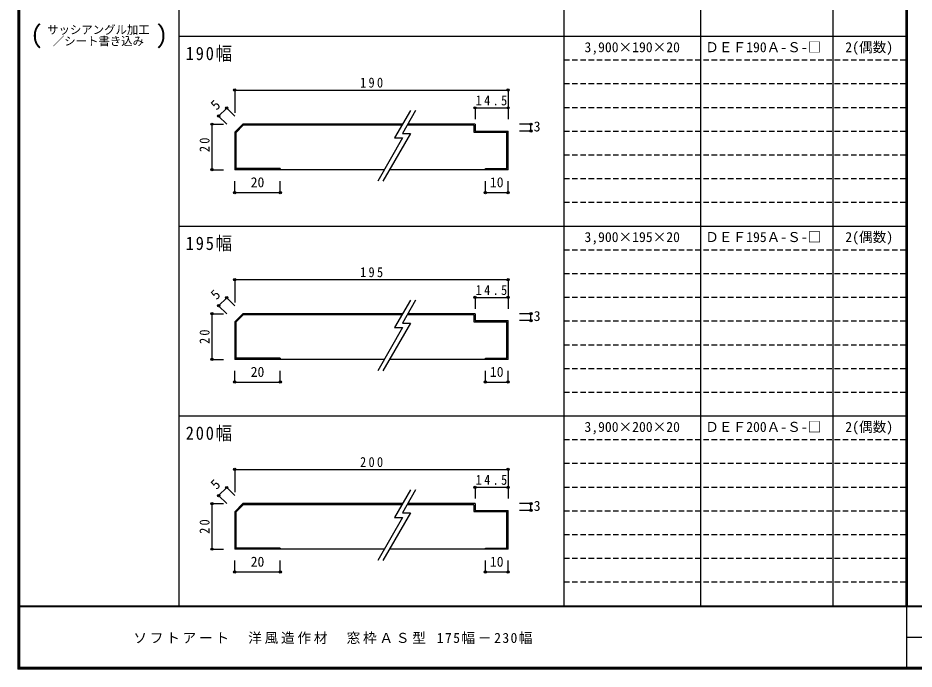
# Model space of a CAD drawing. Units: millimetres at full size, sheet at 1:2. Extents: x -400 to 380, y -287 to 278.
# Drawn here: x -400 to -6.7, y -280.3 to 5.5 of the extents above; entities that cross this region are included whole.
import ezdxf
from ezdxf.enums import TextEntityAlignment as Align

# ---------------------------------------------------------------- set-up
doc = ezdxf.new("R2010")
doc.units = ezdxf.units.MM
doc.header["$LTSCALE"] = 2
doc.header["$PDMODE"] = 32
doc.header["$PDSIZE"] = 1
doc.linetypes.add('DASHED1', pattern=[1.8, 1.2, -0.6])
for name, color, linetype in [('0-4', 3, 'Continuous'), ('0-A', 7, 'Continuous'), ('0-B', 7, 'Continuous'), ('F-1', 7, 'DASHED1'), ('F-A', 7, 'Continuous')]:
    doc.layers.add(name, color=color, linetype=linetype)
doc.styles.add('ＭＳ ゴシック', font='')
doc.styles.get('ＭＳ ゴシック').set_extended_font_data('MS Gothic')

msp = doc.modelspace()

# ---------------------------------------------------------------- linework, layer by layer
at = {"layer": '0-4'}
for p, q in [((-301.298, -41.157), (-304.833, -44.693)), ((-301.091, -41.657), (-304.333, -44.9)), ((-231.219, -41.157), (-301.298, -41.157)), ((-231.507, -41.657), (-301.091, -41.657)), ((-199.833, -41.657), (-229.198, -41.657)), ((-199.333, -41.157), (-228.909, -41.157)), ((-199.833, -41.657), (-199.833, -44.657)), ((-199.333, -41.157), (-199.333, -44.157)), ((-304.833, -44.693), (-304.833, -61.157)), ((-304.333, -44.9), (-304.333, -60.657)), ((-199.833, -44.657), (-185.333, -44.657)), ((-199.333, -44.157), (-184.833, -44.157)), ((-185.333, -60.657), (-185.333, -44.657)), ((-184.833, -61.157), (-184.833, -44.157)), ((-239.207, -61.157), (-304.833, -61.157)), ((-284.833, -60.657), (-304.333, -60.657)), ((-284.833, -60.657), (-284.833, -61.157)), ((-184.833, -61.157), (-236.897, -61.157)), ((-301.298, -124.376), (-304.833, -127.911)), ((-301.091, -124.876), (-304.333, -128.118)), ((-231.219, -124.376), (-301.298, -124.376)), ((-231.507, -124.876), (-301.091, -124.876)), ((-199.833, -124.876), (-229.198, -124.876)), ((-199.333, -124.376), (-228.909, -124.376)), ((-199.833, -124.876), (-199.833, -127.876)), ((-199.333, -124.376), (-199.333, -127.376)), ((-304.833, -127.911), (-304.833, -144.376)), ((-304.333, -128.118), (-304.333, -143.876)), ((-199.833, -127.876), (-185.333, -127.876)), ((-199.333, -127.376), (-184.833, -127.376)), ((-185.333, -143.876), (-185.333, -127.876)), ((-184.833, -144.376), (-184.833, -127.376)), ((-239.207, -144.376), (-304.833, -144.376)), ((-284.833, -143.876), (-304.333, -143.876)), ((-284.833, -143.876), (-284.833, -144.376)), ((-184.833, -144.376), (-236.897, -144.376)), ((-301.298, -207.709), (-304.833, -211.245)), ((-301.091, -208.209), (-304.333, -211.452)), ((-231.219, -207.709), (-301.298, -207.709)), ((-231.507, -208.209), (-301.091, -208.209)), ((-199.833, -208.209), (-229.198, -208.209)), ((-199.333, -207.709), (-228.909, -207.709)), ((-199.833, -208.209), (-199.833, -211.209)), ((-199.333, -207.709), (-199.333, -210.709)), ((-304.833, -211.245), (-304.833, -227.709)), ((-304.333, -211.452), (-304.333, -227.209)), ((-199.833, -211.209), (-185.333, -211.209)), ((-199.333, -210.709), (-184.833, -210.709)), ((-185.333, -227.209), (-185.333, -211.209)), ((-184.833, -227.709), (-184.833, -210.709)), ((-239.207, -227.709), (-304.833, -227.709)), ((-284.833, -227.209), (-304.333, -227.209)), ((-284.833, -227.209), (-284.833, -227.709)), ((-184.833, -227.709), (-236.897, -227.709)), ((-194.833, -227.209), (-185.333, -227.209)), ((-194.833, -227.709), (-194.833, -227.209))]:
    msp.add_line(p, q, dxfattribs=at)
for points in [[(-194.833, -61.157), (-194.833, -60.657), (-185.333, -60.657)], [(-194.833, -144.376), (-194.833, -143.876), (-185.333, -143.876)]]:
    msp.add_lwpolyline(points, dxfattribs=at)
at = {"layer": '0-A'}
for p, q in [((-227.755, -35.157), (-234.717, -47.216)), ((-225.445, -35.157), (-231.253, -45.216)), ((-227.694, -45.216), (-239.784, -66.157)), ((-231.253, -45.216), (-227.694, -45.216)), ((-231.158, -47.216), (-242.093, -66.157)), ((-234.717, -47.216), (-231.158, -47.216)), ((-227.755, -118.376), (-234.717, -130.435)), ((-225.445, -118.376), (-231.253, -128.435)), ((-227.694, -128.435), (-239.784, -149.376)), ((-231.253, -128.435), (-227.694, -128.435)), ((-231.158, -130.435), (-242.093, -149.376)), ((-234.717, -130.435), (-231.158, -130.435)), ((-227.755, -201.709), (-234.717, -213.768)), ((-225.445, -201.709), (-231.253, -211.768)), ((-227.694, -211.768), (-239.784, -232.709)), ((-231.253, -211.768), (-227.694, -211.768)), ((-231.158, -213.768), (-242.093, -232.709)), ((-234.717, -213.768), (-231.158, -213.768))]:
    msp.add_line(p, q, dxfattribs=at)
at = {"layer": '0-A', "color": 4}
for p, q in [((-304.833, -71.157), (-304.833, -66.157)), ((-284.833, -71.157), (-284.833, -66.157)), ((-194.833, -71.157), (-194.833, -66.157)), ((-184.833, -71.157), (-184.833, -66.157)), ((-304.833, -71.157), (-284.833, -71.157)), ((-194.833, -71.157), (-184.833, -71.157)), ((-304.833, -154.376), (-304.833, -149.376)), ((-284.833, -154.376), (-284.833, -149.376)), ((-194.833, -154.376), (-194.833, -149.376)), ((-184.833, -154.376), (-184.833, -149.376)), ((-304.833, -154.376), (-284.833, -154.376)), ((-194.833, -154.376), (-184.833, -154.376)), ((-304.833, -237.709), (-304.833, -232.709)), ((-284.833, -237.709), (-284.833, -232.709)), ((-194.833, -237.709), (-194.833, -232.709)), ((-184.833, -237.709), (-184.833, -232.709)), ((-304.833, -237.709), (-284.833, -237.709)), ((-194.833, -237.709), (-184.833, -237.709))]:
    msp.add_line(p, q, dxfattribs=at)
at = {"layer": '0-A'}
for p in [(-304.833, -71.157), (-284.833, -71.157), (-194.833, -71.157), (-184.833, -71.157), (-304.833, -154.376), (-284.833, -154.376), (-194.833, -154.376), (-184.833, -154.376), (-304.833, -237.709), (-284.833, -237.709), (-194.833, -237.709), (-184.833, -237.709)]:
    msp.add_point(p, dxfattribs=at)
at = {"layer": '0-B', "color": 4}
for p, q in [((-304.833, -26.157), (-304.833, -36.157)), ((-304.833, -26.157), (-184.833, -26.157)), ((-184.833, -26.157), (-184.833, -38.97)), ((-308.369, -34.086), (-311.904, -37.622)), ((-308.369, -34.086), (-304.833, -37.622)), ((-199.333, -33.97), (-199.333, -38.97)), ((-199.333, -33.97), (-184.833, -33.97)), ((-311.904, -37.622), (-308.369, -41.157)), ((-314.833, -41.157), (-314.833, -61.157)), ((-314.833, -41.157), (-309.833, -41.157)), ((-174.833, -44.157), (-179.833, -44.157)), ((-314.833, -61.157), (-309.833, -61.157)), ((-304.833, -109.376), (-304.833, -119.376)), ((-304.833, -109.376), (-184.833, -109.376)), ((-184.833, -109.376), (-184.833, -122.189)), ((-308.369, -117.305), (-311.904, -120.84)), ((-308.369, -117.305), (-304.833, -120.84)), ((-199.333, -117.189), (-199.333, -122.189)), ((-199.333, -117.189), (-184.833, -117.189)), ((-311.904, -120.84), (-308.369, -124.376)), ((-314.833, -124.376), (-314.833, -144.376)), ((-314.833, -124.376), (-309.833, -124.376)), ((-174.833, -127.376), (-179.833, -127.376)), ((-314.833, -144.376), (-309.833, -144.376)), ((-304.833, -192.709), (-304.833, -202.709)), ((-304.833, -192.709), (-184.833, -192.709)), ((-184.833, -192.709), (-184.833, -205.522)), ((-199.333, -200.522), (-199.333, -205.522)), ((-199.333, -200.522), (-184.833, -200.522)), ((-308.369, -200.638), (-311.904, -204.174)), ((-311.904, -204.174), (-308.369, -207.709)), ((-308.369, -200.638), (-304.833, -204.174)), ((-314.833, -207.709), (-314.833, -227.709)), ((-314.833, -207.709), (-309.833, -207.709)), ((-174.833, -210.709), (-179.833, -210.709)), ((-314.833, -227.709), (-309.833, -227.709))]:
    msp.add_line(p, q, dxfattribs=at)
for points in [[(-174.833, -44.157), (-174.833, -41.157), (-179.833, -41.157)], [(-174.833, -127.376), (-174.833, -124.376), (-179.833, -124.376)], [(-174.833, -210.709), (-174.833, -207.709), (-179.833, -207.709)]]:
    msp.add_lwpolyline(points, dxfattribs=at)
at = {"layer": '0-B'}
for p in [(-304.833, -26.157), (-184.833, -26.157), (-308.369, -34.086), (-199.333, -33.97), (-184.833, -33.97), (-311.904, -37.622), (-314.833, -41.157), (-174.833, -41.157), (-174.833, -44.157), (-314.833, -61.157), (-304.833, -109.376), (-184.833, -109.376), (-308.369, -117.305), (-199.333, -117.189), (-184.833, -117.189), (-311.904, -120.84), (-314.833, -124.376), (-174.833, -124.376), (-174.833, -127.376), (-314.833, -144.376), (-304.833, -192.709), (-184.833, -192.709), (-308.369, -200.638), (-199.333, -200.522), (-184.833, -200.522), (-311.904, -204.174), (-314.833, -207.709), (-174.833, -207.709), (-174.833, -210.709), (-314.833, -227.709)]:
    msp.add_point(p, dxfattribs=at)
at = {"layer": 'F-1', "color": 6, "linetype": 'Continuous'}
for p, q in [((-400, 278.333), (-400, -280.333)), ((-399.667, 278.333), (-399.667, -280.333)), ((-399.333, 278.333), (-399.333, -280.333)), ((-10.333, 278.337), (-10.333, -253)), ((-10, 278.333), (-10, -253)), ((-9.667, 278.337), (-9.667, -253)), ((380, -252.667), (-400, -252.667)), ((380, -253), (-400, -253)), ((-10, -253), (-10, -279.667)), ((-10, -266.333), (379.333, -266.334)), ((380, -279.667), (-400, -279.667)), ((380, -280), (-400, -280)), ((380, -280.333), (-400, -280.333))]:
    msp.add_line(p, q, dxfattribs=at)
at = {"layer": 'F-1', "linetype": 'Continuous'}
for p, q in [((-329.333, 278.333), (-329.333, -252.667)), ((-160.333, 278.337), (-160.333, -253)), ((-100.333, 278.337), (-100.333, -253)), ((-42.333, 278.337), (-42.333, -253)), ((-9.667, -2.667), (-329.333, -2.667)), ((-9.667, -86), (-329.333, -86)), ((-9.667, -169.333), (-329.333, -169.333))]:
    msp.add_line(p, q, dxfattribs=at)
at = {"layer": 'F-1'}
for p, q in [((-10.333, -13.083), (-160.333, -13.083)), ((-10.333, -23.5), (-160.333, -23.5)), ((-10.333, -33.917), (-160.333, -33.917)), ((-10.333, -44.333), (-160.333, -44.333)), ((-10.333, -54.75), (-160.333, -54.75)), ((-10.333, -65.167), (-160.333, -65.167)), ((-10.333, -75.583), (-160.333, -75.583)), ((-10.333, -96.417), (-160.333, -96.417)), ((-10.333, -106.833), (-160.333, -106.833)), ((-10.333, -117.25), (-160.333, -117.25)), ((-10.333, -127.667), (-160.333, -127.667)), ((-10.333, -138.083), (-160.333, -138.083)), ((-10.333, -148.5), (-160.333, -148.5)), ((-10.333, -158.917), (-160.333, -158.917)), ((-10.333, -179.75), (-160.333, -179.75)), ((-10.333, -190.167), (-160.333, -190.167)), ((-10.333, -200.583), (-160.333, -200.583)), ((-10.333, -211), (-160.333, -211)), ((-10.333, -221.417), (-160.333, -221.417)), ((-10.333, -231.833), (-160.333, -231.833)), ((-10.333, -242.25), (-160.333, -242.25))]:
    msp.add_line(p, q, dxfattribs=at)

# ---------------------------------------------------------------- texts
at = {"layer": '0-A', "style": 'ＭＳ ゴシック'}
for s, height, p in [('(\u3000\u3000 \u3000\u3000)', 8.065, (-394.583, -8.167)), ('サッシアングル加工', 3.666, (-387.167, -2.667)), ('／シート書き込み', 3.666, (-384.667, -7.667)), ('3,900×190×20', 4.399, (-151.333, -10.875)), ('ＤＥＦ190Ａ-Ｓ-□', 4.399, (-98.333, -10.875)), ('2(偶数)', 4.399, (-36.833, -10.875)), ('20', 4.399, (-297.833, -70.157)), ('10', 4.399, (-192.833, -70.157)), ('3,900×195×20', 4.399, (-151.333, -94.208)), ('ＤＥＦ195Ａ-Ｓ-□', 4.399, (-98.333, -94.208)), ('2(偶数)', 4.399, (-36.833, -94.208)), ('20', 4.399, (-297.833, -153.376)), ('10', 4.399, (-192.833, -153.376)), ('3,900×200×20', 4.399, (-151.333, -177.542)), ('ＤＥＦ200Ａ-Ｓ-□', 4.399, (-98.333, -177.542)), ('2(偶数)', 4.399, (-36.833, -177.542)), ('20', 4.399, (-297.833, -236.709)), ('10', 4.399, (-192.833, -236.709))]:
    msp.add_text(s, height=height, dxfattribs=at).set_placement(p, align=Align.BOTTOM_LEFT)
at = {"layer": '0-A', "char_height": 5.865, "attachment_point": 7, "style": 'ＭＳ ゴシック'}
for s, insert in [('\\T1.22;\\W0.9;190幅', (-326.333, -13.667)), ('\\T1.22;\\W0.9;195幅', (-326.333, -97)), ('\\T1.22;\\W0.9;200幅', (-326.333, -180.333))]:
    msp.add_mtext(s, dxfattribs=dict(at, insert=insert))
at = {"layer": '0-B', "style": 'ＭＳ ゴシック'}
for p in [(-311.904, -36.208), (-311.904, -119.426), (-311.904, -202.759)]:
    msp.add_text('5', height=4.399, rotation=45, dxfattribs=at).set_placement(p, align=Align.BOTTOM_LEFT)
for p in [(-173.613, -45.657), (-173.613, -128.876), (-173.613, -212.209)]:
    msp.add_text('3', height=4.399, dxfattribs=at).set_placement(p, align=Align.BOTTOM_LEFT)
at = {"layer": '0-B', "char_height": 4.399, "attachment_point": 7, "style": 'ＭＳ ゴシック'}
for s, insert in [('\\T1.38;\\W0.9;190', (-249.833, -25.157)), ('\\T1.38;\\W0.9;14.5', (-199.083, -32.97)), ('\\T1.38;\\W0.9;195', (-249.833, -108.376)), ('\\T1.38;\\W0.9;14.5', (-199.083, -116.189)), ('\\T1.38;\\W0.9;200', (-249.833, -191.709)), ('\\T1.38;\\W0.9;14.5', (-199.083, -199.522))]:
    msp.add_mtext(s, dxfattribs=dict(at, insert=insert))
at = {"layer": '0-B', "char_height": 4.399, "attachment_point": 7, "rotation": 90, "style": 'ＭＳ ゴシック'}
for insert in [(-315.833, -53.407), (-315.833, -137.626), (-315.833, -220.959)]:
    msp.add_mtext('\\T1.36;\\W0.9;20', dxfattribs=dict(at, insert=insert))
at = {"layer": 'F-A', "insert": (-349.333, -269.333), "char_height": 4.399, "attachment_point": 7, "style": 'ＭＳ ゴシック'}
msp.add_mtext('\\T1.2;ソフトアート\u3000洋風造作材\u3000窓枠ＡＳ型\\~175幅－230幅', dxfattribs=at)

doc.saveas('drawing.dxf')
